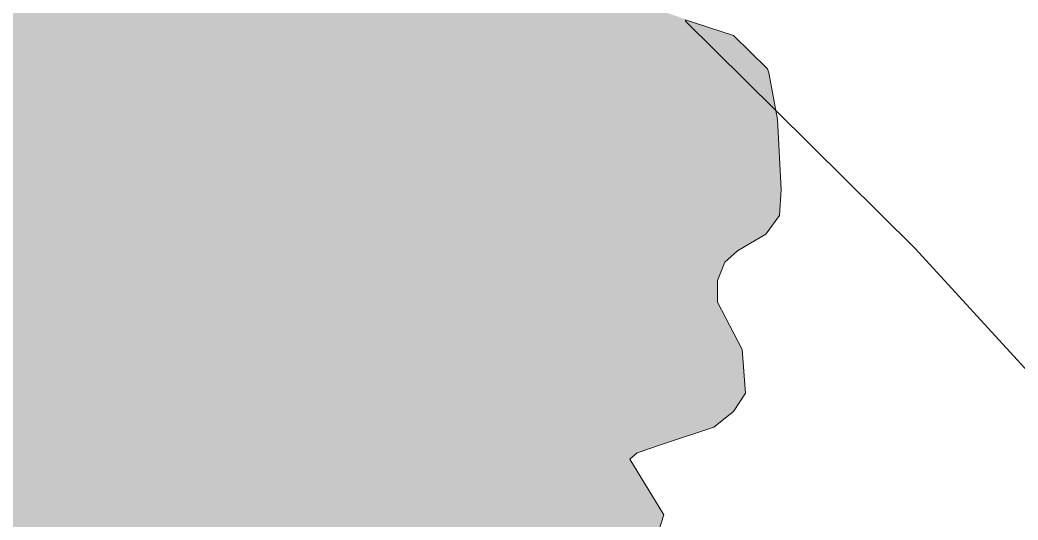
# Model space of a CAD drawing. Header units: metres. Extents: x -490 to 202, y -217 to 332.
# Drawn here: x -174.38 to -169.25, y 111.97 to 114.54 of the extents above; entities that cross this region are included whole.
import ezdxf

# ---------------------------------------------------------------- set-up
doc = ezdxf.new("R2010")
doc.units = ezdxf.units.M
doc.layers.add('1 arbol_dwg', color=8, linetype='Continuous', lineweight=9, true_color=0x767676)
doc.layers.add('C-TOPO-MAJR', color=66, linetype='Continuous', lineweight=18, true_color=0x647b04)
doc.layers.add('A-DETL-GENF', color=7, linetype='Continuous', lineweight=9)
doc.layers.add('A-DETL-THIN', color=7, linetype='Continuous', lineweight=9)

# ---------------------------------------------------------------- blocks, each defined once
blk = doc.blocks.new('1 arbol_dwg-V161-PLANTA DE MURO PERIMETRAL')
at = {"layer": 'A-DETL-GENF', "true_color": 0x4f7f3f, "transparency": 33554483}
blk.add_hatch(color=87, dxfattribs=at).paths.add_polyline_path([(-2.9959, 1.7353), (-2.6313, 1.7538), (-2.2801, 1.8101), (-1.935, 1.9067), (-1.8881, 1.9334), (-1.5926, 2.1464), (-1.5028, 2.1259), (-1.3912, 2.132), (-1.2448, 2.2207), (-1.1529, 2.43), (-1.1286, 2.8007), (-1.0961, 2.8211), (-1.0513, 2.7946), (-0.8564, 2.5984), (-0.7055, 2.601), (-0.6445, 2.7575), (-0.6173, 2.7886), (-0.4998, 2.8561), (-0.3192, 2.9842), (-0.148, 3.2129), (-0.0052, 3.6578), (-0.1793, 3.943), (-0.1427, 3.9761), (0.2521, 4.1075), (0.3527, 4.1876), (0.4149, 4.2823), (0.3976, 4.5067), (0.2698, 4.7494), (0.2702, 4.8605), (0.3076, 4.9547), (0.3726, 5.0136), (0.5181, 5.0987), (0.5896, 5.1941), (0.5977, 5.3292), (0.5791, 5.688), (0.5277, 5.9481), (0.3519, 6.1201), (-0.2074, 6.3087), (-0.2289, 6.3473), (-0.2037, 6.3773), (-0.0839, 6.4388), (0.1801, 6.5473), (0.1608, 6.6334), (-0.0504, 6.7062), (-0.072, 6.7644), (-0.1636, 6.9763), (-0.3448, 7.1878), (-0.8945, 7.5401), (-0.963, 7.5135), (-0.9437, 7.394), (-0.8932, 7.2025), (-0.9789, 6.8774), (-0.998, 6.3498), (-1.0225, 6.3395), (-1.0859, 6.3587), (-1.1818, 6.44), (-1.2714, 6.5724), (-1.5002, 6.9643), (-1.5489, 6.9861), (-1.6301, 6.9371), (-1.6716, 6.7936), (-1.7114, 6.8321), (-1.8034, 6.9488), (-1.8372, 6.9313), (-1.9126, 6.7722), (-1.9982, 6.6692), (-2.1013, 6.6154), (-2.1675, 6.6159), (-2.202, 6.6532), (-2.202, 6.7359), (-2.1865, 6.87), (-2.215, 6.9075), (-2.2677, 6.8987), (-2.5442, 6.7936), (-2.9825, 6.8481), (-3.3784, 6.8308), (-3.6591, 6.9799), (-3.7505, 7.0118), (-3.9259, 7.1241), (-3.9952, 7.0843), (-3.9792, 6.9966), (-3.8584, 6.8259), (-3.8597, 6.7571), (-3.8978, 6.7182), (-3.9416, 6.7272), (-4.0879, 6.8199), (-4.1833, 6.7721), (-4.3076, 6.61), (-4.4604, 6.3793), (-4.5128, 6.3333), (-4.5887, 6.2206), (-4.594, 6.1261), (-4.5074, 6.0338), (-4.4179, 6.0064), (-4.2704, 5.8091), (-4.1986, 5.6828), (-4.2322, 5.6353), (-4.4731, 5.3606), (-4.5471, 5.3359), (-4.7488, 5.3412), (-4.7792, 5.2461), (-4.705, 5.1023), (-4.6785, 4.9671), (-4.6897, 4.834), (-4.7373, 4.7464), (-4.7778, 4.74), (-4.8376, 4.801), (-4.9719, 4.9577), (-5.0489, 4.9368), (-5.1251, 4.6675), (-5.0045, 4.4189), (-5.0153, 4.3122), (-5.0662, 4.1879), (-5.1705, 3.965), (-5.1632, 3.9283), (-5.0928, 3.8751), (-5.0032, 3.8717), (-4.8241, 3.721), (-4.7307, 3.7448), (-4.6435, 3.8374), (-4.5875, 3.8488), (-4.5095, 3.8206), (-4.446, 3.7742), (-4.3662, 3.6955), (-4.3164, 3.6016), (-4.2292, 3.2232), (-4.1247, 3.0853), (-4.0297, 3.0399), (-4.0098, 2.9699), (-4.2365, 2.8198), (-4.2623, 2.7963), (-4.2789, 2.5909), (-4.1162, 2.3541), (-4.1318, 2.3209), (-4.096, 2.2577), (-4.1293, 2.2254), (-4.306, 2.2078), (-4.4849, 2.1857), (-4.512, 2.1753), (-4.6464, 2.0853), (-4.6425, 2.0296), (-4.1674, 1.8887), (-3.8196, 1.8128), (-3.3498, 1.7518), (-3.0009, 1.7354)])
at = {"layer": 'A-DETL-THIN', "color": 76, "true_color": 0x3f7f00, "flags": 128}
blk.add_lwpolyline([(-0.148, 3.2129), (-0.0052, 3.6578), (-0.1793, 3.943), (-0.1427, 3.9761), (-0.0131, 4.0204), (0.2521, 4.1075), (0.3527, 4.1876), (0.4149, 4.2823), (0.3976, 4.5067), (0.2698, 4.7494), (0.2702, 4.8605), (0.3076, 4.9547), (0.3726, 5.0136), (0.5181, 5.0987), (0.5896, 5.1941), (0.5977, 5.3292), (0.5791, 5.688), (0.5348, 5.9282), (0.5277, 5.9481), (0.3519, 6.1201), (0.1034, 6.2006)], dxfattribs=at)

msp = doc.modelspace()

# ---------------------------------------------------------------- linework, layer by layer
at = {"layer": 'C-TOPO-MAJR', "color": 9, "true_color": 0xcbd3ab}
msp.add_line((-170.4937, 114.0712), (-170.9598, 114.5329), dxfattribs=at)
at = {"layer": 'C-TOPO-MAJR', "color": 9, "true_color": 0xcbd3ab, "flags": 128}
msp.add_lwpolyline([(-167.4557, 110.8299), (-169.7781, 113.3624), (-170.4937, 114.0712)], dxfattribs=at)

# ---------------------------------------------------------------- block references
at = {"layer": '1 arbol_dwg', "color": 76, "true_color": 0x3f7f00}
msp.add_blockref('1 arbol_dwg-V161-PLANTA DE MURO PERIMETRAL', (-171.0644, 108.3379), dxfattribs=at)

doc.saveas('drawing.dxf')
